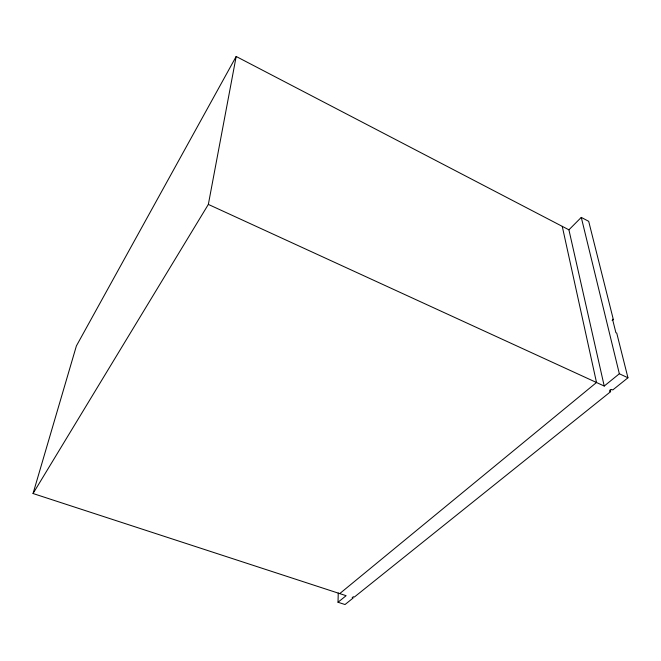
<?xml version="1.0" encoding="UTF-8"?>
<svg xmlns="http://www.w3.org/2000/svg" width="661" height="661" viewBox="0 0 661 661"><rect width="100%" height="100%" fill="white"/><g stroke="black" fill="none" stroke-linecap="round" stroke-linejoin="round"><path stroke-width="0.99" d="M610.153 389.676L610.615 391.676L354.362 597.048L353.354 596.718L352.173 597.668L353.181 597.99L345.034 604.526L338.019 602.262L338.25 592.991M338.019 602.262L346.116 595.685L33.05 493.527L208.347 204.414L236.175 56.474L568.914 229.821L604.228 386.049L619.349 373.762L627.95 377.786L612.755 389.965L611.541 389.403L609.401 391.122L610.615 391.676M33.05 493.527L76.387 345.934L236.175 56.474M568.914 229.821L581.275 217.395L588.695 221.328L613.358 319.618A42.494 25.283 -60.8 0 0 612.111 320.362M339.737 593.603L596.511 382.504L562.255 226.351M208.347 204.414L604.228 386.049M613.358 319.618L612.524 319.213L615.895 332.681L616.738 333.086L627.95 377.786M581.275 217.395L619.349 373.762"/></g></svg>
